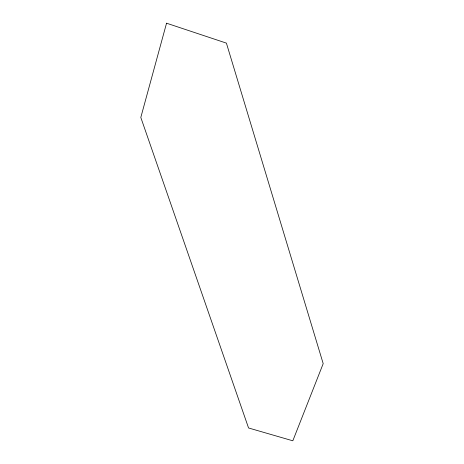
<?xml version="1.0" encoding="UTF-8"?>
<svg xmlns="http://www.w3.org/2000/svg" width="464" height="464" viewBox="0 0 464 464"><rect width="100%" height="100%" fill="white"/><g stroke="black" fill="none" stroke-linecap="round" stroke-linejoin="round"><path stroke-width="0.7" d="M166.547 23.2L140.807 117.444L248.559 427.976L292.819 440.8L323.193 363.637L226.409 43.123L166.547 23.2"/></g></svg>
